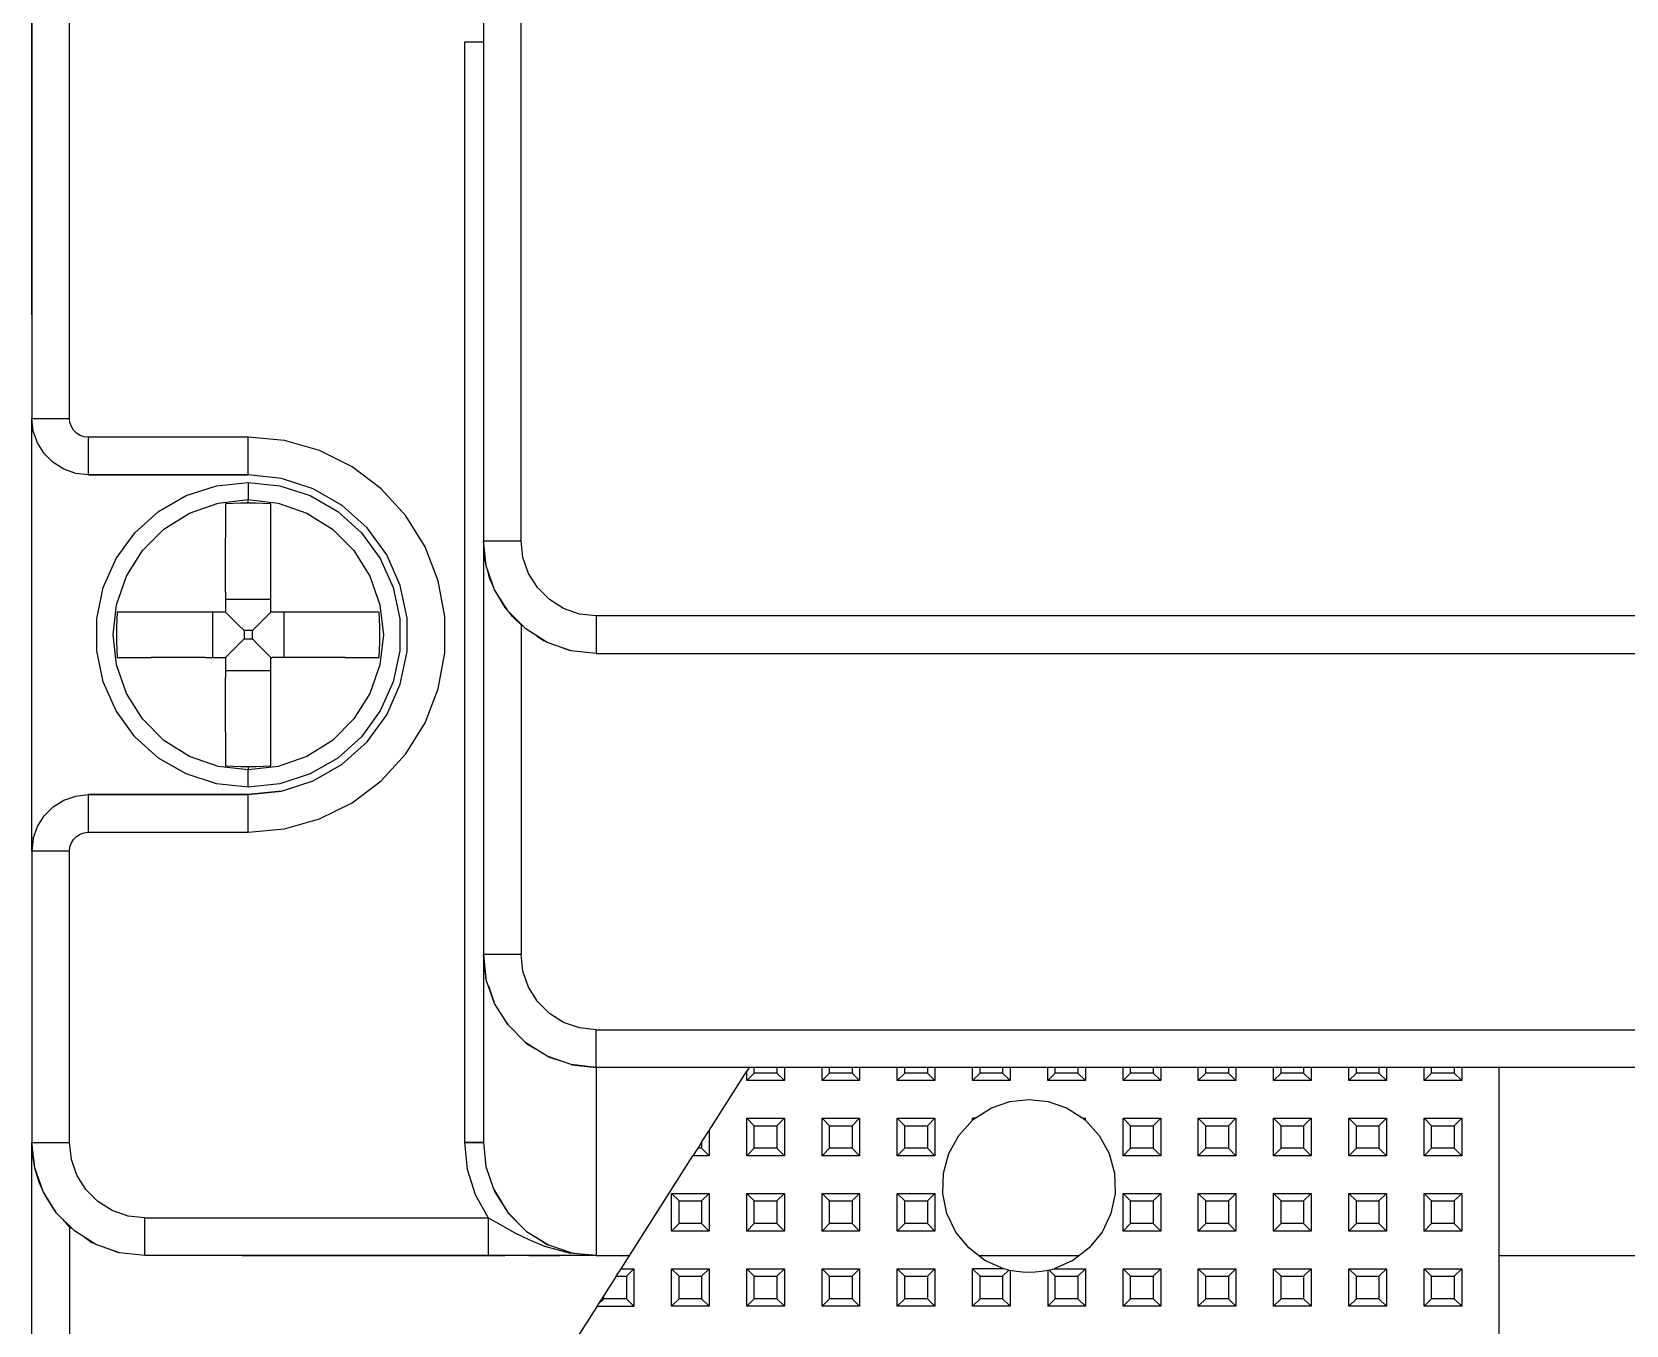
# Model space of a CAD drawing. Header units: millimetres. Extents: x 0 to 149, y 0 to 235.
# Drawn here: x 0 to 42.37, y 45.8 to 80.18 of the extents above; entities that cross this region are included whole.
import ezdxf

# ---------------------------------------------------------------- set-up
doc = ezdxf.new("R2010")
doc.units = ezdxf.units.MM

# ---------------------------------------------------------------- blocks, each defined once
blk = doc.blocks.new('CHINT_eff9f46a43ee547783ba41a7551f6a23_FACE_0')
at = {"color": 7, "linetype": 'CONTINUOUS', "true_color": 0x40d9ff}
for p, q in [((2, 68.4), (2, 68.4)), ((5.5, 68.4), (5.5, 68.4)), ((5.15, 65.284), (5.15, 66.727)), ((6.35, 65.284), (6.35, 66.727)), ((5.15, 65.096), (6.35, 65.096)), ((12.5, 65.007), (12.5, 65.025)), ((4.616, 64.75), (3.173, 64.75)), ((4.804, 64.75), (4.804, 63.55)), ((6.696, 64.75), (6.696, 63.55)), ((8.327, 64.75), (6.884, 64.75)), ((12.976, 64.438), (12.996, 64.438)), ((4.616, 63.55), (3.173, 63.55)), ((5.15, 63.204), (6.35, 63.204)), ((8.327, 63.55), (6.884, 63.55)), ((5.15, 61.573), (5.15, 63.016)), ((6.35, 61.573), (6.35, 63.016)), ((2, 59.9), (2, 59.9)), ((6.634, 59.993), (5.75, 59.9)), ((0.038, 58.734), (0, 58.4)), ((0, 58.4), (0, 50.65)), ((18, 50.977), (19, 52.546)), ((19.066, 52.65), (19, 52.546)), ((19, 52.3), (19, 52.546)), ((19.2, 52.5), (19.2, 52.65)), ((19.8, 52.65), (19.8, 52.5)), ((20, 52.65), (20, 52.3)), ((21, 52.3), (21, 52.65)), ((21.2, 52.5), (21.2, 52.65)), ((21.8, 52.65), (21.8, 52.5)), ((22, 52.65), (22, 52.3)), ((23, 52.3), (23, 52.65)), ((23.2, 52.5), (23.2, 52.65)), ((23.8, 52.65), (23.8, 52.5)), ((24, 52.65), (24, 52.3)), ((25, 52.3), (25, 52.65)), ((25.2, 52.5), (25.2, 52.65)), ((25.8, 52.65), (25.8, 52.5)), ((26, 52.65), (26, 52.3)), ((27, 52.3), (27, 52.65)), ((27.2, 52.5), (27.2, 52.65)), ((27.8, 52.65), (27.8, 52.5)), ((28, 52.65), (28, 52.3)), ((29, 52.3), (29, 52.65)), ((29.2, 52.5), (29.2, 52.65)), ((29.8, 52.65), (29.8, 52.5)), ((30, 52.65), (30, 52.3)), ((31, 52.3), (31, 52.65)), ((31.2, 52.5), (31.2, 52.65)), ((31.8, 52.65), (31.8, 52.5)), ((32, 52.65), (32, 52.3)), ((33, 52.3), (33, 52.65)), ((33.2, 52.5), (33.2, 52.65)), ((33.8, 52.65), (33.8, 52.5)), ((34, 52.65), (34, 52.3)), ((35, 52.3), (35, 52.65)), ((35.2, 52.5), (35.2, 52.65)), ((35.8, 52.65), (35.8, 52.5)), ((36, 52.65), (36, 52.3)), ((37, 52.3), (37, 52.65)), ((37.2, 52.5), (37.2, 52.65)), ((37.8, 52.65), (37.8, 52.5)), ((38, 52.65), (38, 52.3)), ((19.2, 52.5), (19, 52.3)), ((20, 52.3), (19, 52.3)), ((19.8, 52.5), (19.2, 52.5)), ((19.8, 52.5), (20, 52.3)), ((21.2, 52.5), (21, 52.3)), ((22, 52.3), (21, 52.3)), ((21.8, 52.5), (21.2, 52.5)), ((21.8, 52.5), (22, 52.3)), ((23.2, 52.5), (23, 52.3)), ((24, 52.3), (23, 52.3)), ((23.8, 52.5), (23.2, 52.5)), ((23.8, 52.5), (24, 52.3)), ((25.2, 52.5), (25, 52.3)), ((26, 52.3), (25, 52.3)), ((25.8, 52.5), (25.2, 52.5)), ((25.8, 52.5), (26, 52.3)), ((27.2, 52.5), (27, 52.3)), ((28, 52.3), (27, 52.3)), ((27.8, 52.5), (27.2, 52.5)), ((27.8, 52.5), (28, 52.3)), ((29.2, 52.5), (29, 52.3)), ((30, 52.3), (29, 52.3)), ((29.8, 52.5), (29.2, 52.5)), ((29.8, 52.5), (30, 52.3)), ((31.2, 52.5), (31, 52.3)), ((32, 52.3), (31, 52.3)), ((31.8, 52.5), (31.2, 52.5)), ((31.8, 52.5), (32, 52.3)), ((33.2, 52.5), (33, 52.3)), ((34, 52.3), (33, 52.3)), ((33.8, 52.5), (33.2, 52.5)), ((33.8, 52.5), (34, 52.3)), ((35.2, 52.5), (35, 52.3)), ((36, 52.3), (35, 52.3)), ((35.8, 52.5), (35.2, 52.5)), ((35.8, 52.5), (36, 52.3)), ((37.2, 52.5), (37, 52.3)), ((38, 52.3), (37, 52.3)), ((37.8, 52.5), (37.2, 52.5)), ((37.8, 52.5), (38, 52.3)), ((19.2, 51.1), (19, 51.3)), ((19, 51.3), (20, 51.3)), ((19, 50.3), (19, 51.3)), ((19.8, 51.1), (20, 51.3)), ((20, 51.3), (20, 50.3)), ((21.2, 51.1), (21, 51.3)), ((21, 51.3), (22, 51.3)), ((21, 50.3), (21, 51.3)), ((21.8, 51.1), (22, 51.3)), ((22, 51.3), (22, 50.3)), ((23.2, 51.1), (23, 51.3)), ((23, 51.3), (24, 51.3)), ((23, 50.3), (23, 51.3)), ((23.8, 51.1), (24, 51.3)), ((24, 51.3), (24, 50.3)), ((25.031, 51.269), (25, 51.3)), ((27.969, 51.269), (28, 51.3)), ((29.2, 51.1), (29, 51.3)), ((29, 51.3), (30, 51.3)), ((29, 50.3), (29, 51.3)), ((29.8, 51.1), (30, 51.3)), ((30, 51.3), (30, 50.3)), ((31.2, 51.1), (31, 51.3)), ((31, 51.3), (32, 51.3)), ((31, 50.3), (31, 51.3)), ((31.8, 51.1), (32, 51.3)), ((32, 51.3), (32, 50.3)), ((33.2, 51.1), (33, 51.3)), ((33, 51.3), (34, 51.3)), ((33, 50.3), (33, 51.3)), ((33.8, 51.1), (34, 51.3)), ((34, 51.3), (34, 50.3)), ((35.2, 51.1), (35, 51.3)), ((35, 51.3), (36, 51.3)), ((35, 50.3), (35, 51.3)), ((35.8, 51.1), (36, 51.3)), ((36, 51.3), (36, 50.3)), ((37.2, 51.1), (37, 51.3)), ((37, 51.3), (38, 51.3)), ((37, 50.3), (37, 51.3)), ((37.8, 51.1), (38, 51.3)), ((38, 51.3), (38, 50.3)), ((17.8, 50.663), (18, 50.977)), ((18, 50.977), (18, 50.3)), ((19.2, 51.1), (19.8, 51.1)), ((19.2, 50.5), (19.2, 51.1)), ((19.8, 51.1), (19.8, 50.5)), ((21.2, 51.1), (21.8, 51.1)), ((21.2, 50.5), (21.2, 51.1)), ((21.8, 51.1), (21.8, 50.5)), ((23.2, 51.1), (23.8, 51.1)), ((23.2, 50.5), (23.2, 51.1)), ((23.8, 51.1), (23.8, 50.5)), ((29.2, 51.1), (29.8, 51.1)), ((29.2, 50.5), (29.2, 51.1)), ((29.8, 51.1), (29.8, 50.5)), ((31.2, 51.1), (31.8, 51.1)), ((31.2, 50.5), (31.2, 51.1)), ((31.8, 51.1), (31.8, 50.5)), ((33.2, 51.1), (33.8, 51.1)), ((33.2, 50.5), (33.2, 51.1)), ((33.8, 51.1), (33.8, 50.5)), ((35.2, 51.1), (35.8, 51.1)), ((35.2, 50.5), (35.2, 51.1)), ((35.8, 51.1), (35.8, 50.5)), ((37.2, 51.1), (37.8, 51.1)), ((37.2, 50.5), (37.2, 51.1)), ((37.8, 51.1), (37.8, 50.5)), ((17.696, 50.5), (17.569, 50.3)), ((17.8, 50.663), (17.696, 50.5)), ((17.8, 50.5), (17.696, 50.5)), ((17.8, 50.663), (17.8, 50.5)), ((17.8, 50.5), (18, 50.3)), ((19.2, 50.5), (19, 50.3)), ((19.8, 50.5), (19.2, 50.5)), ((19.8, 50.5), (20, 50.3)), ((21.2, 50.5), (21, 50.3)), ((21.8, 50.5), (21.2, 50.5)), ((21.8, 50.5), (22, 50.3)), ((23.2, 50.5), (23, 50.3)), ((23.8, 50.5), (23.2, 50.5)), ((23.8, 50.5), (24, 50.3)), ((29.2, 50.5), (29, 50.3)), ((29.8, 50.5), (29.2, 50.5)), ((29.8, 50.5), (30, 50.3)), ((31.2, 50.5), (31, 50.3)), ((31.8, 50.5), (31.2, 50.5)), ((31.8, 50.5), (32, 50.3)), ((33.2, 50.5), (33, 50.3)), ((33.8, 50.5), (33.2, 50.5)), ((33.8, 50.5), (34, 50.3)), ((35.2, 50.5), (35, 50.3)), ((35.8, 50.5), (35.2, 50.5)), ((35.8, 50.5), (36, 50.3)), ((37.2, 50.5), (37, 50.3)), ((37.8, 50.5), (37.2, 50.5)), ((37.8, 50.5), (38, 50.3)), ((15.657, 47.3), (17.569, 50.3)), ((18, 50.3), (17.569, 50.3)), ((20, 50.3), (19, 50.3)), ((22, 50.3), (21, 50.3)), ((24, 50.3), (23, 50.3)), ((30, 50.3), (29, 50.3)), ((32, 50.3), (31, 50.3)), ((34, 50.3), (33, 50.3)), ((36, 50.3), (35, 50.3)), ((38, 50.3), (37, 50.3)), ((17.2, 49.1), (17, 49.3)), ((17, 49.3), (18, 49.3)), ((17, 48.3), (17, 49.3)), ((17.8, 49.1), (18, 49.3)), ((18, 49.3), (18, 48.3)), ((19.2, 49.1), (19, 49.3)), ((19, 49.3), (20, 49.3)), ((19, 48.3), (19, 49.3)), ((19.8, 49.1), (20, 49.3)), ((20, 49.3), (20, 48.3)), ((21.2, 49.1), (21, 49.3)), ((21, 49.3), (22, 49.3)), ((21, 48.3), (21, 49.3)), ((21.8, 49.1), (22, 49.3)), ((22, 49.3), (22, 48.3)), ((23.2, 49.1), (23, 49.3)), ((23, 49.3), (24, 49.3)), ((23, 48.3), (23, 49.3)), ((23.8, 49.1), (24, 49.3)), ((24, 49.3), (24, 48.3)), ((29.2, 49.1), (29, 49.3)), ((29, 49.3), (30, 49.3)), ((29, 48.3), (29, 49.3)), ((29.8, 49.1), (30, 49.3)), ((30, 49.3), (30, 48.3)), ((31.2, 49.1), (31, 49.3)), ((31, 49.3), (32, 49.3)), ((31, 48.3), (31, 49.3)), ((31.8, 49.1), (32, 49.3)), ((32, 49.3), (32, 48.3)), ((33.2, 49.1), (33, 49.3)), ((33, 49.3), (34, 49.3)), ((33, 48.3), (33, 49.3)), ((33.8, 49.1), (34, 49.3)), ((34, 49.3), (34, 48.3)), ((35.2, 49.1), (35, 49.3)), ((35, 49.3), (36, 49.3)), ((35, 48.3), (35, 49.3)), ((35.8, 49.1), (36, 49.3)), ((36, 49.3), (36, 48.3)), ((37.2, 49.1), (37, 49.3)), ((37, 49.3), (38, 49.3)), ((37, 48.3), (37, 49.3)), ((37.8, 49.1), (38, 49.3)), ((38, 49.3), (38, 48.3)), ((17.2, 49.1), (17.8, 49.1)), ((17.2, 48.5), (17.2, 49.1)), ((17.8, 49.1), (17.8, 48.5)), ((19.2, 49.1), (19.8, 49.1)), ((19.2, 48.5), (19.2, 49.1)), ((19.8, 49.1), (19.8, 48.5)), ((21.2, 49.1), (21.8, 49.1)), ((21.2, 48.5), (21.2, 49.1)), ((21.8, 49.1), (21.8, 48.5)), ((23.2, 49.1), (23.8, 49.1)), ((23.2, 48.5), (23.2, 49.1)), ((23.8, 49.1), (23.8, 48.5)), ((29.2, 49.1), (29.8, 49.1)), ((29.2, 48.5), (29.2, 49.1)), ((29.8, 49.1), (29.8, 48.5)), ((31.2, 49.1), (31.8, 49.1)), ((31.2, 48.5), (31.2, 49.1)), ((31.8, 49.1), (31.8, 48.5)), ((33.2, 49.1), (33.8, 49.1)), ((33.2, 48.5), (33.2, 49.1)), ((33.8, 49.1), (33.8, 48.5)), ((35.2, 49.1), (35.8, 49.1)), ((35.2, 48.5), (35.2, 49.1)), ((35.8, 49.1), (35.8, 48.5)), ((37.2, 49.1), (37.8, 49.1)), ((37.2, 48.5), (37.2, 49.1)), ((37.8, 49.1), (37.8, 48.5)), ((1, 48.414), (0.822, 48.612)), ((1.066, 48.368), (1, 48.414)), ((12.784, 48.65), (12.787, 48.65)), ((17.2, 48.5), (17, 48.3)), ((17.8, 48.5), (17.2, 48.5)), ((17.8, 48.5), (18, 48.3)), ((19.2, 48.5), (19, 48.3)), ((19.8, 48.5), (19.2, 48.5)), ((19.8, 48.5), (20, 48.3)), ((21.2, 48.5), (21, 48.3)), ((21.8, 48.5), (21.2, 48.5)), ((21.8, 48.5), (22, 48.3)), ((23.2, 48.5), (23, 48.3)), ((23.8, 48.5), (23.2, 48.5)), ((23.8, 48.5), (24, 48.3)), ((29.2, 48.5), (29, 48.3)), ((29.8, 48.5), (29.2, 48.5)), ((29.8, 48.5), (30, 48.3)), ((31.2, 48.5), (31, 48.3)), ((31.8, 48.5), (31.2, 48.5)), ((31.8, 48.5), (32, 48.3)), ((33.2, 48.5), (33, 48.3)), ((33.8, 48.5), (33.2, 48.5)), ((33.8, 48.5), (34, 48.3)), ((35.2, 48.5), (35, 48.3)), ((35.8, 48.5), (35.2, 48.5)), ((35.8, 48.5), (36, 48.3)), ((37.2, 48.5), (37, 48.3)), ((37.8, 48.5), (37.2, 48.5)), ((37.8, 48.5), (38, 48.3)), ((18, 48.3), (17, 48.3)), ((20, 48.3), (19, 48.3)), ((22, 48.3), (21, 48.3)), ((24, 48.3), (23, 48.3)), ((30, 48.3), (29, 48.3)), ((32, 48.3), (31, 48.3)), ((34, 48.3), (33, 48.3)), ((36, 48.3), (35, 48.3)), ((38, 48.3), (37, 48.3)), ((5.591, 47.65), (12.568, 47.65)), ((13.205, 47.65), (14.033, 47.65)), ((15, 47.65), (15.88, 47.65)), ((25.16, 47.65), (27.84, 47.65)), ((39, 47.65), (46.5, 47.65)), ((15.529, 47.1), (15.2, 46.583)), ((15.529, 47.1), (15.657, 47.3)), ((15.529, 47.1), (15.8, 47.1)), ((15.657, 47.3), (16, 47.3)), ((15.8, 47.1), (16, 47.3)), ((15.8, 47.1), (15.8, 46.5)), ((16, 47.3), (16, 46.3)), ((17.2, 47.1), (17, 47.3)), ((17, 47.3), (18, 47.3)), ((17, 46.3), (17, 47.3)), ((17.2, 47.1), (17.8, 47.1)), ((17.2, 46.5), (17.2, 47.1)), ((17.8, 47.1), (18, 47.3)), ((17.8, 47.1), (17.8, 46.5)), ((18, 47.3), (18, 46.3)), ((19.2, 47.1), (19, 47.3)), ((19, 47.3), (20, 47.3)), ((19, 46.3), (19, 47.3)), ((19.2, 47.1), (19.8, 47.1)), ((19.2, 46.5), (19.2, 47.1)), ((19.8, 47.1), (20, 47.3)), ((19.8, 47.1), (19.8, 46.5)), ((20, 47.3), (20, 46.3)), ((21.2, 47.1), (21, 47.3)), ((21, 47.3), (22, 47.3)), ((21, 46.3), (21, 47.3)), ((21.2, 47.1), (21.8, 47.1)), ((21.2, 46.5), (21.2, 47.1)), ((21.8, 47.1), (22, 47.3)), ((21.8, 47.1), (21.8, 46.5)), ((22, 47.3), (22, 46.3)), ((23.2, 47.1), (23, 47.3)), ((23, 47.3), (24, 47.3)), ((23, 46.3), (23, 47.3)), ((23.2, 47.1), (23.8, 47.1)), ((23.2, 46.5), (23.2, 47.1)), ((23.8, 47.1), (24, 47.3)), ((23.8, 47.1), (23.8, 46.5)), ((24, 47.3), (24, 46.3)), ((25.2, 47.1), (25, 47.3)), ((25, 46.3), (25, 47.3)), ((25.2, 46.5), (25.2, 47.1)), ((25.2, 47.1), (25.8, 47.1)), ((25.8, 47.1), (25.963, 47.263)), ((25.8, 47.1), (25.8, 46.5)), ((27.2, 47.1), (27.037, 47.263)), ((27.2, 46.5), (27.2, 47.1)), ((27.2, 47.1), (27.8, 47.1)), ((27.8, 47.1), (28, 47.3)), ((27.8, 47.1), (27.8, 46.5)), ((28, 47.3), (28, 46.3)), ((29.2, 47.1), (29, 47.3)), ((29, 47.3), (30, 47.3)), ((29, 46.3), (29, 47.3)), ((29.2, 47.1), (29.8, 47.1)), ((29.2, 46.5), (29.2, 47.1)), ((29.8, 47.1), (30, 47.3)), ((29.8, 47.1), (29.8, 46.5)), ((30, 47.3), (30, 46.3)), ((31.2, 47.1), (31, 47.3)), ((31, 47.3), (32, 47.3)), ((31, 46.3), (31, 47.3)), ((31.2, 47.1), (31.8, 47.1)), ((31.2, 46.5), (31.2, 47.1)), ((31.8, 47.1), (32, 47.3)), ((31.8, 47.1), (31.8, 46.5)), ((32, 47.3), (32, 46.3)), ((33.2, 47.1), (33, 47.3)), ((33, 47.3), (34, 47.3)), ((33, 46.3), (33, 47.3)), ((33.2, 47.1), (33.8, 47.1)), ((33.2, 46.5), (33.2, 47.1)), ((33.8, 47.1), (34, 47.3)), ((33.8, 47.1), (33.8, 46.5)), ((34, 47.3), (34, 46.3)), ((35.2, 47.1), (35, 47.3)), ((35, 47.3), (36, 47.3)), ((35, 46.3), (35, 47.3)), ((35.2, 47.1), (35.8, 47.1)), ((35.2, 46.5), (35.2, 47.1)), ((35.8, 47.1), (36, 47.3)), ((35.8, 47.1), (35.8, 46.5)), ((36, 47.3), (36, 46.3)), ((37.2, 47.1), (37, 47.3)), ((37, 47.3), (38, 47.3)), ((37, 46.3), (37, 47.3)), ((37.2, 47.1), (37.8, 47.1)), ((37.2, 46.5), (37.2, 47.1)), ((37.8, 47.1), (38, 47.3)), ((37.8, 47.1), (37.8, 46.5)), ((38, 47.3), (38, 46.3)), ((15.2, 46.583), (15.054, 46.354)), ((15.2, 46.5), (15.054, 46.354)), ((15.2, 46.5), (15.2, 46.583)), ((15.8, 46.5), (15.2, 46.5)), ((15.8, 46.5), (16, 46.3)), ((17.2, 46.5), (17, 46.3)), ((18, 46.3), (17, 46.3)), ((17.8, 46.5), (17.2, 46.5)), ((17.8, 46.5), (18, 46.3)), ((19.2, 46.5), (19, 46.3)), ((20, 46.3), (19, 46.3)), ((19.8, 46.5), (19.2, 46.5)), ((19.8, 46.5), (20, 46.3)), ((21.2, 46.5), (21, 46.3)), ((22, 46.3), (21, 46.3)), ((21.8, 46.5), (21.2, 46.5)), ((21.8, 46.5), (22, 46.3)), ((23.2, 46.5), (23, 46.3)), ((24, 46.3), (23, 46.3)), ((23.8, 46.5), (23.2, 46.5)), ((23.8, 46.5), (24, 46.3)), ((25.2, 46.5), (25, 46.3)), ((26, 46.3), (25, 46.3)), ((25.8, 46.5), (25.2, 46.5)), ((25.8, 46.5), (26, 46.3)), ((27.2, 46.5), (27, 46.3)), ((28, 46.3), (27, 46.3)), ((27.8, 46.5), (27.2, 46.5)), ((27.8, 46.5), (28, 46.3)), ((29.2, 46.5), (29, 46.3)), ((30, 46.3), (29, 46.3)), ((29.8, 46.5), (29.2, 46.5)), ((29.8, 46.5), (30, 46.3)), ((31.2, 46.5), (31, 46.3)), ((32, 46.3), (31, 46.3)), ((31.8, 46.5), (31.2, 46.5)), ((31.8, 46.5), (32, 46.3)), ((33.2, 46.5), (33, 46.3)), ((34, 46.3), (33, 46.3)), ((33.8, 46.5), (33.2, 46.5)), ((33.8, 46.5), (34, 46.3)), ((35.2, 46.5), (35, 46.3)), ((36, 46.3), (35, 46.3)), ((35.8, 46.5), (35.2, 46.5)), ((35.8, 46.5), (36, 46.3)), ((37.2, 46.5), (37, 46.3)), ((38, 46.3), (37, 46.3)), ((37.8, 46.5), (37.2, 46.5)), ((37.8, 46.5), (38, 46.3))]:
    blk.add_line(p, q, dxfattribs=at)
for points in [[(12, 168.65), (12, 66.65), (13, 66.65), (13, 160.65), (13, 168.65), (12, 168.65)], [(0, 165.4), (0, 69.9), (1, 69.9), (1, 82.642)], [(0, 72.65), (0, 162.65), (0, 162.65)], [(11.611, 79.9), (11.5, 79.9), (11.5, 50.65)], [(12, 79.9), (11.987, 79.9), (11.611, 79.9)], [(11.987, 79.9), (11.95, 79.9), (11.891, 79.9), (11.812, 79.9), (11.717, 79.9), (11.611, 79.9)], [(0.038, 58.734), (0, 58.4), (0, 69.9)], [(1.5, 68.4), (1.166, 68.438), (0.849, 68.549), (0.565, 68.727), (0.327, 68.965), (0.149, 69.249), (0.038, 69.566), (0, 69.9)], [(1.5, 69.4), (1.389, 69.413), (1.283, 69.45), (1.188, 69.509), (1.109, 69.588), (1.05, 69.683), (1.013, 69.789), (1, 69.9)], [(1.5, 68.4), (5.75, 68.4), (5.75, 69.4), (1.5, 69.4), (1.5, 68.4)], [(5.75, 58.9), (6.715, 58.989), (7.647, 59.254), (8.514, 59.686), (9.287, 60.27), (9.94, 60.986), (10.45, 61.81), (10.8, 62.713), (10.978, 63.666), (10.978, 64.634), (10.8, 65.587), (10.45, 66.49), (9.94, 67.314), (9.287, 68.03), (8.514, 68.614), (7.647, 69.046), (6.715, 69.311), (5.75, 69.4)], [(5.75, 68.4), (1.5, 68.4), (1.166, 68.438)], [(6.634, 59.993), (7.479, 60.267), (8.248, 60.712), (8.908, 61.306), (9.431, 62.025), (9.792, 62.837), (9.977, 63.706), (9.977, 64.594), (9.792, 65.463), (9.431, 66.275), (8.908, 66.994), (8.248, 67.588), (7.479, 68.033), (6.634, 68.307), (5.75, 68.4)], [(5.75, 60.1), (4.908, 60.189), (4.103, 60.45), (3.369, 60.873), (2.74, 61.44), (2.243, 62.125), (1.898, 62.898), (1.722, 63.727), (1.722, 64.573), (1.898, 65.402), (2.243, 66.175), (2.74, 66.86), (3.369, 67.427), (4.103, 67.85), (4.908, 68.111), (5.75, 68.2)], [(5.75, 68.2), (6.592, 68.111), (7.397, 67.85), (8.131, 67.427), (8.76, 66.86), (9.257, 66.175), (9.602, 65.402), (9.778, 64.573), (9.778, 63.727), (9.602, 62.898), (9.257, 62.125), (8.76, 61.44), (8.131, 60.873), (7.397, 60.45), (6.592, 60.189), (5.75, 60.1)], [(5.75, 68.2), (5.75, 68.18), (5.75, 68.121), (5.75, 68.025), (5.75, 67.896), (5.75, 67.741)], [(5.75, 60.559), (4.951, 60.649), (4.192, 60.914), (3.511, 61.342), (2.942, 61.911), (2.514, 62.592), (2.249, 63.351), (2.159, 64.15), (2.249, 64.949), (2.514, 65.708), (2.942, 66.389), (3.511, 66.958), (4.192, 67.386), (4.951, 67.651), (5.75, 67.741)], [(5.75, 67.65), (5.55, 67.648), (5.35, 67.642), (5.15, 67.632), (5.15, 66.727)], [(5.75, 67.741), (6.549, 67.651), (7.308, 67.386), (7.989, 66.958), (8.558, 66.389), (8.986, 65.708), (9.251, 64.949), (9.341, 64.15), (9.251, 63.351), (8.986, 62.592), (8.558, 61.911), (7.989, 61.342), (7.308, 60.914), (6.549, 60.649), (5.75, 60.559)], [(5.75, 67.65), (5.75, 67.681), (5.75, 67.711), (5.75, 67.741)], [(6.35, 66.727), (6.35, 67.632), (6.15, 67.642), (5.95, 67.648), (5.75, 67.65)], [(5.15, 65.284), (5.15, 65.773), (5.15, 66.255), (5.15, 66.727)], [(6.35, 65.284), (6.35, 65.773), (6.35, 66.255), (6.35, 66.727)], [(12.07, 66.025), (12.044, 66.127), (12, 66.65), (12, 55.65)], [(15, 63.65), (14.332, 63.725), (13.698, 63.947), (13.13, 64.305), (12.655, 64.78), (12.297, 65.348), (12.075, 65.982), (12, 66.65)], [(15, 64.65), (14.555, 64.7), (14.132, 64.848), (13.753, 65.086), (13.436, 65.403), (13.198, 65.782), (13.05, 66.205), (13, 66.65)], [(12.28, 65.398), (12.165, 65.664), (12.1, 65.91)], [(5.15, 65.284), (5.15, 65.038), (5.15, 64.79), (5.149, 64.781), (5.146, 64.772), (5.14, 64.764), (5.133, 64.758), (5.126, 64.753), (5.118, 64.751), (5.11, 64.75), (4.862, 64.75), (4.616, 64.75)], [(6.39, 64.75), (6.382, 64.751), (6.374, 64.753), (6.367, 64.758), (6.36, 64.764), (6.354, 64.772), (6.351, 64.781), (6.35, 64.79), (6.35, 65.038), (6.35, 65.284)], [(12.638, 64.807), (12.578, 64.879), (12.327, 65.288), (12.31, 65.328)], [(3.173, 64.75), (2.268, 64.75), (2.252, 64.35), (2.252, 63.95), (2.268, 63.55), (3.173, 63.55)], [(4.616, 64.75), (4.127, 64.75), (3.645, 64.75), (3.173, 64.75)], [(5.119, 64.751), (5.121, 64.751), (5.122, 64.752)], [(5.128, 64.755), (5.13, 64.755), (5.132, 64.757)], [(5.136, 64.76), (5.138, 64.762), (5.14, 64.763)], [(5.639, 64.261), (5.492, 64.408), (5.35, 64.55), (5.138, 64.762)], [(5.141, 64.764), (5.142, 64.766), (5.145, 64.77), (5.145, 64.771)], [(5.148, 64.777), (5.149, 64.779), (5.149, 64.78)], [(5.861, 64.261), (6.008, 64.408), (6.15, 64.55), (6.362, 64.762)], [(6.352, 64.777), (6.351, 64.779), (6.351, 64.78)], [(6.358, 64.767), (6.355, 64.77), (6.355, 64.771)], [(6.364, 64.76), (6.362, 64.762), (6.361, 64.763)], [(6.372, 64.755), (6.369, 64.756), (6.368, 64.757)], [(6.381, 64.751), (6.377, 64.752), (6.376, 64.753)], [(6.39, 64.75), (6.384, 64.751), (6.383, 64.751)], [(6.884, 64.75), (6.638, 64.75), (6.39, 64.75)], [(8.327, 64.75), (7.855, 64.75), (7.373, 64.75), (6.884, 64.75)], [(8.327, 63.55), (9.232, 63.55), (9.248, 63.95), (9.248, 64.35), (9.232, 64.75), (8.327, 64.75)], [(13.066, 64.368), (13, 64.414), (13, 55.65), (12, 55.65), (12, 50.65), (11.987, 50.65), (11.5, 50.65)], [(13, 64.414), (12.776, 64.636), (12.681, 64.753)], [(15, 63.65), (134, 63.65), (134, 64.65), (15, 64.65), (15, 63.65)], [(5.639, 64.039), (5.492, 63.892), (5.35, 63.75), (5.138, 63.538)], [(5.639, 64.039), (5.861, 64.039), (5.861, 64.261), (5.639, 64.261), (5.639, 64.039)], [(5.861, 64.039), (6.008, 63.892), (6.15, 63.75), (6.362, 63.538)], [(13.414, 64.126), (13.597, 63.998), (13.648, 63.979)], [(14.086, 63.812), (14.277, 63.738), (14.304, 63.735)], [(4.616, 63.55), (4.127, 63.55), (3.645, 63.55), (3.173, 63.55)], [(4.616, 63.55), (4.862, 63.55), (5.11, 63.55), (5.118, 63.549), (5.126, 63.547), (5.133, 63.542), (5.14, 63.536), (5.146, 63.528), (5.149, 63.519), (5.15, 63.51), (5.15, 63.262), (5.15, 63.016)], [(5.119, 63.549), (5.121, 63.549), (5.122, 63.548)], [(5.128, 63.545), (5.13, 63.545), (5.132, 63.543)], [(5.136, 63.54), (5.138, 63.538), (5.14, 63.537)], [(5.141, 63.536), (5.142, 63.534), (5.145, 63.53), (5.145, 63.529)], [(5.148, 63.523), (5.149, 63.521), (5.149, 63.52)], [(6.35, 63.016), (6.35, 63.262), (6.35, 63.51), (6.351, 63.519), (6.354, 63.528), (6.36, 63.536), (6.367, 63.542), (6.374, 63.547), (6.382, 63.549), (6.39, 63.55)], [(6.352, 63.523), (6.351, 63.521), (6.351, 63.52)], [(6.358, 63.533), (6.355, 63.53), (6.355, 63.529)], [(6.361, 63.537), (6.362, 63.538), (6.364, 63.54)], [(6.372, 63.545), (6.369, 63.544), (6.368, 63.543)], [(6.381, 63.549), (6.377, 63.548), (6.376, 63.547)], [(6.39, 63.55), (6.384, 63.549), (6.383, 63.549)], [(6.884, 63.55), (6.638, 63.55), (6.39, 63.55)], [(8.327, 63.55), (7.855, 63.55), (7.373, 63.55), (6.884, 63.55)], [(5.15, 61.573), (5.15, 62.045), (5.15, 62.527), (5.15, 63.016)], [(6.35, 61.573), (6.35, 62.045), (6.35, 62.527), (6.35, 63.016)], [(5.15, 61.573), (5.15, 60.668), (5.35, 60.658), (5.55, 60.652), (5.75, 60.65)], [(5.75, 60.65), (5.95, 60.652), (6.15, 60.658), (6.35, 60.668), (6.35, 61.573)], [(5.75, 60.65), (5.75, 60.619), (5.75, 60.589), (5.75, 60.559)], [(5.75, 60.1), (5.75, 60.12), (5.75, 60.179), (5.75, 60.275), (5.75, 60.404), (5.75, 60.559)], [(0.038, 58.734), (0.149, 59.051), (0.327, 59.335), (0.565, 59.573), (0.849, 59.751), (1.166, 59.862), (1.5, 59.9)], [(1.5, 59.9), (5.75, 59.9), (6.634, 59.993)], [(5.75, 59.9), (1.5, 59.9), (1.5, 58.9), (5.75, 58.9), (5.75, 59.9)], [(1, 58.4), (1.013, 58.511), (1.05, 58.617), (1.109, 58.712), (1.188, 58.791), (1.283, 58.85), (1.389, 58.887), (1.5, 58.9)], [(0, 50.65), (1, 50.65), (1, 58.4), (0, 58.4)], [(15, 52.65), (14.332, 52.725), (13.698, 52.947), (13.13, 53.305), (12.655, 53.78), (12.297, 54.348), (12.075, 54.982), (12, 55.65)], [(12, 55.65), (12.068, 55.014), (12.074, 54.997)], [(15, 53.65), (14.555, 53.7), (14.132, 53.848), (13.753, 54.086), (13.436, 54.403), (13.198, 54.782), (13.05, 55.205), (13, 55.65)], [(12.132, 54.821), (12.264, 54.419), (12.283, 54.389)], [(12.599, 53.869), (12.646, 53.79), (12.651, 53.785)], [(134, 52.65), (15, 52.65), (15, 53.65), (134, 53.65), (134, 52.65)], [(13.14, 53.298), (13.148, 53.29), (13.384, 53.145)], [(13.713, 52.942), (13.727, 52.933), (14.084, 52.812)], [(14.344, 52.724), (14.354, 52.72), (15, 52.65), (15, 47.65)], [(38, 23.3), (39, 24.3), (39, 52.65)], [(25.068, 51.3), (25.504, 51.573), (25.989, 51.743), (26.5, 51.8), (27.011, 51.743), (27.496, 51.573), (27.932, 51.3)], [(25.031, 51.269), (25.068, 51.3), (25, 51.3)], [(25.031, 51.269), (25, 51.244), (25, 51.3)], [(27.969, 51.269), (27.932, 51.3), (28, 51.3)], [(27.969, 51.269), (28, 51.244), (28, 51.3)], [(25.829, 47.3), (25.331, 47.519), (24.898, 47.85), (24.555, 48.272), (24.321, 48.764), (24.209, 49.296), (24.225, 49.841), (24.369, 50.366), (24.632, 50.842), (25, 51.244)], [(28, 51.244), (28.368, 50.842), (28.631, 50.366), (28.775, 49.841), (28.791, 49.296), (28.679, 48.764), (28.445, 48.272), (28.102, 47.85), (27.669, 47.519), (27.171, 47.3)], [(1, 48.414), (1, 22.65), (0, 22.65), (0, 50.65)], [(0, 50.65), (0.019, 50.304), (0.072, 49.985), (0.185, 49.609), (0.276, 49.408)], [(3, 47.65), (2.332, 47.725), (1.698, 47.947), (1.13, 48.305), (0.655, 48.78), (0.297, 49.348), (0.075, 49.982), (0, 50.65)], [(3, 48.65), (2.555, 48.7), (2.132, 48.848), (1.753, 49.086), (1.436, 49.403), (1.198, 49.782), (1.05, 50.205), (1, 50.65)], [(11.5, 50.65), (11.611, 50.65), (11.717, 50.65), (11.812, 50.65), (11.891, 50.65), (11.95, 50.65), (11.987, 50.65)], [(11.5, 50.65), (11.572, 49.945), (11.784, 49.269), (12.128, 48.65)], [(12, 50.65), (12.068, 50.014), (12.264, 49.419), (12.646, 48.79), (13.148, 48.29), (13.727, 47.933), (14.354, 47.72), (15, 47.65)], [(12.074, 49.997), (12.075, 49.982), (12.132, 49.821)], [(0.319, 49.313), (0.353, 49.238), (0.564, 48.899), (0.615, 48.842)], [(12.283, 49.389), (12.297, 49.348), (12.599, 48.869)], [(12.651, 48.785), (12.655, 48.78), (13.13, 48.305), (13.14, 48.298)], [(12.128, 48.65), (12.128, 47.65), (3, 47.65), (3, 48.65), (12.128, 48.65)], [(15, 47.65), (14.284, 47.716), (13.635, 47.892), (13.215, 48.063), (12.827, 48.255), (12.468, 48.455), (12.128, 48.65)], [(1.414, 48.126), (1.597, 47.998), (1.648, 47.979)], [(13.384, 48.145), (13.698, 47.947), (13.713, 47.942)], [(2.086, 47.812), (2.277, 47.738), (2.304, 47.735)], [(15, 47.65), (14.169, 47.65), (13.326, 47.65), (12.734, 47.65), (12.128, 47.65)], [(14.084, 47.812), (14.332, 47.725), (14.344, 47.724)], [(25.963, 47.263), (25.829, 47.3), (25, 47.3)], [(25.963, 47.263), (26, 47.255), (26, 46.3)], [(27, 47.255), (26.835, 47.225), (26.668, 47.206), (26.5, 47.2), (26.332, 47.206), (26.165, 47.225), (26, 47.255)], [(27.037, 47.263), (27, 47.255), (27, 46.3)], [(27.037, 47.263), (27.171, 47.3), (28, 47.3)], [(15.02, 46.3), (14.157, 44.946), (14.071, 44.778), (14.018, 44.596), (14, 44.408), (14, 24.3), (15, 23.3)], [(15.054, 46.354), (15.02, 46.3), (16, 46.3)]]:
    blk.add_lwpolyline(points, dxfattribs=at)
blk = doc.blocks.new('CHINT_eff9f46a43ee547783ba41a7551f6a23')
at = {"true_color": 0x40d9ff}
blk.add_blockref('CHINT_eff9f46a43ee547783ba41a7551f6a23_FACE_0', (0, 0), dxfattribs=at)

msp = doc.modelspace()

# ---------------------------------------------------------------- block references
at = {"true_color": 0x40d9ff}
msp.add_blockref('CHINT_eff9f46a43ee547783ba41a7551f6a23', (0, 0), dxfattribs=at)

doc.saveas('drawing.dxf')
